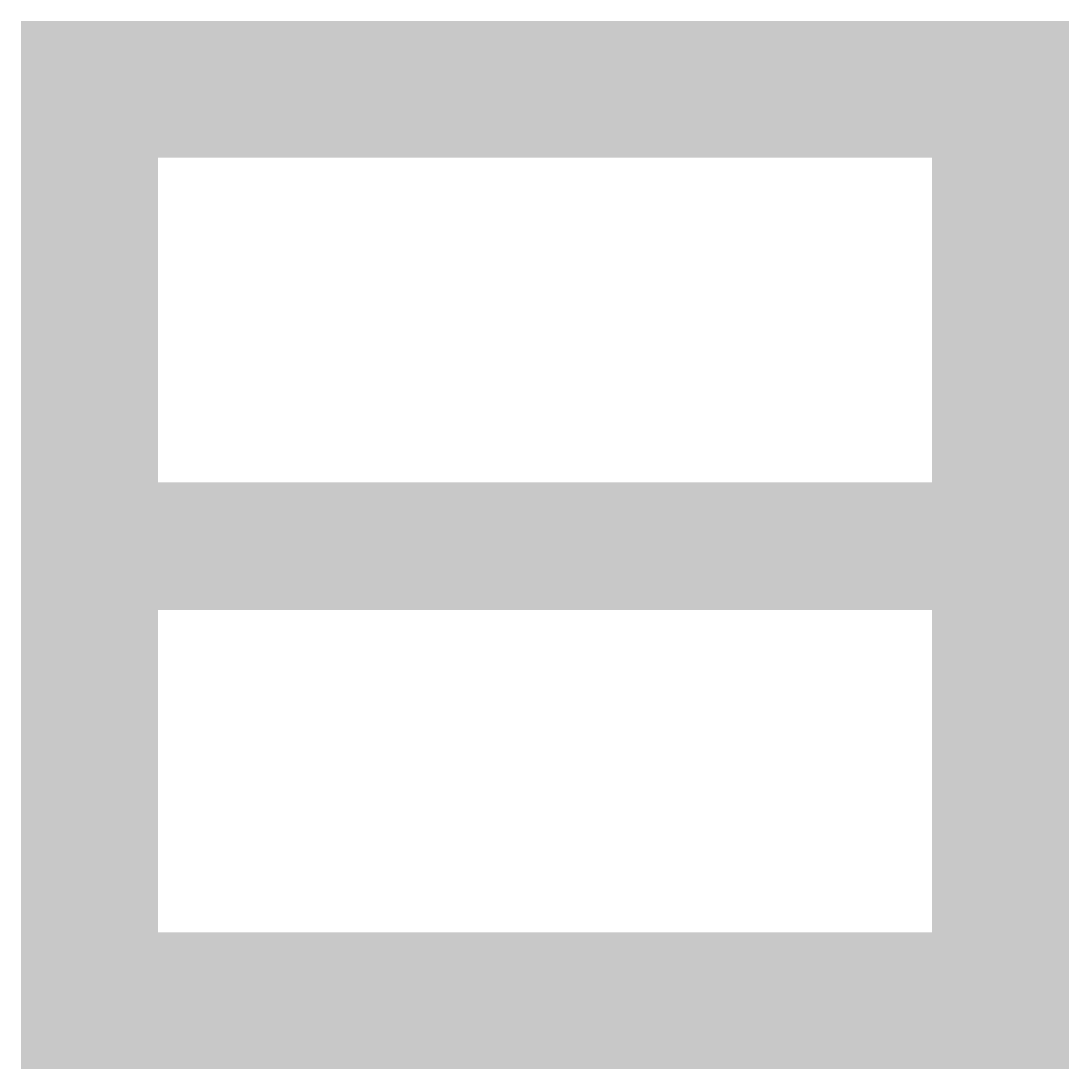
# Model space of a CAD drawing. Header units: millimetres. Extents: x 0 to 2.99, y 0.01 to 3.
import ezdxf

# ---------------------------------------------------------------- set-up
doc = ezdxf.new("R2010")
doc.units = ezdxf.units.MM

msp = doc.modelspace()

# ---------------------------------------------------------------- linework, layer by layer
at = {"const_width": 2.6}
msp.add_lwpolyline([(1.2995, 1.6874), (1.2995, 1.3134), (1.6904, 1.3134), (1.6904, 1.7039), (1.2995, 1.7039), (1.2995, 1.3229)], dxfattribs=at)

doc.saveas('drawing.dxf')
